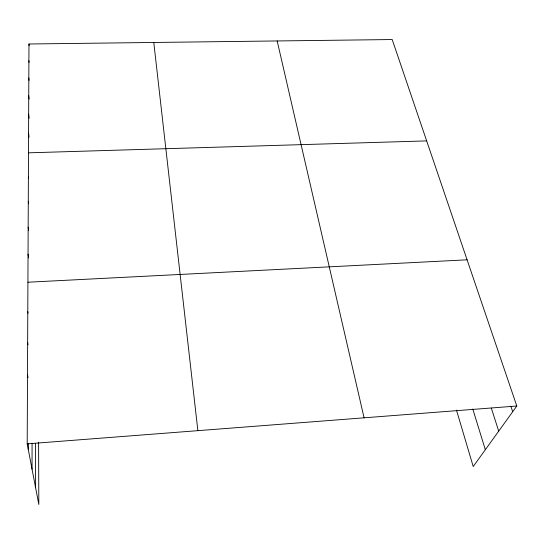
<?xml version="1.0" encoding="UTF-8"?>
<svg xmlns="http://www.w3.org/2000/svg" width="544" height="544" viewBox="0 0 544 544"><rect width="100%" height="100%" fill="white"/><g stroke="black" fill="none" stroke-linecap="round" stroke-linejoin="round"><path stroke-width="0.82" d="M32.048 469.139L32.076 443.183M38.604 442.272L38.814 504.458L27.2 443.856L28.975 43.996L392.204 39.542L516.8 406.014L473.219 466.528L456.477 410.108M28.302 449.609L28.322 443.741M27.2 443.856L516.8 406.014M27.914 282.22L467.092 259.814M28.492 152.823L426.659 140.896M510.836 406.171L512.7 411.706M491.314 408.095L498.719 431.12M472.763 408.966L485.33 449.711M277.175 40.95L364.086 417.819M27.506 374.598L28.03 377.713M27.649 342.373L28.03 344.787M27.785 311.617L28.036 313.262M28.043 254.096L28.567 257.924M28.159 227.168L28.574 230.275M28.274 201.355L28.58 203.721M28.383 176.596L28.58 178.194M28.574 133.158L29.05 137.224M28.662 114.145L29.131 118.238M153.782 42.466L197.873 430.664M28.744 95.751L29.111 99.042M28.818 77.942L29.09 80.424M28.9 60.704L29.077 62.363M28.975 43.996L29.145 45.655M35.55 443.34L35.612 487.737"/></g></svg>
